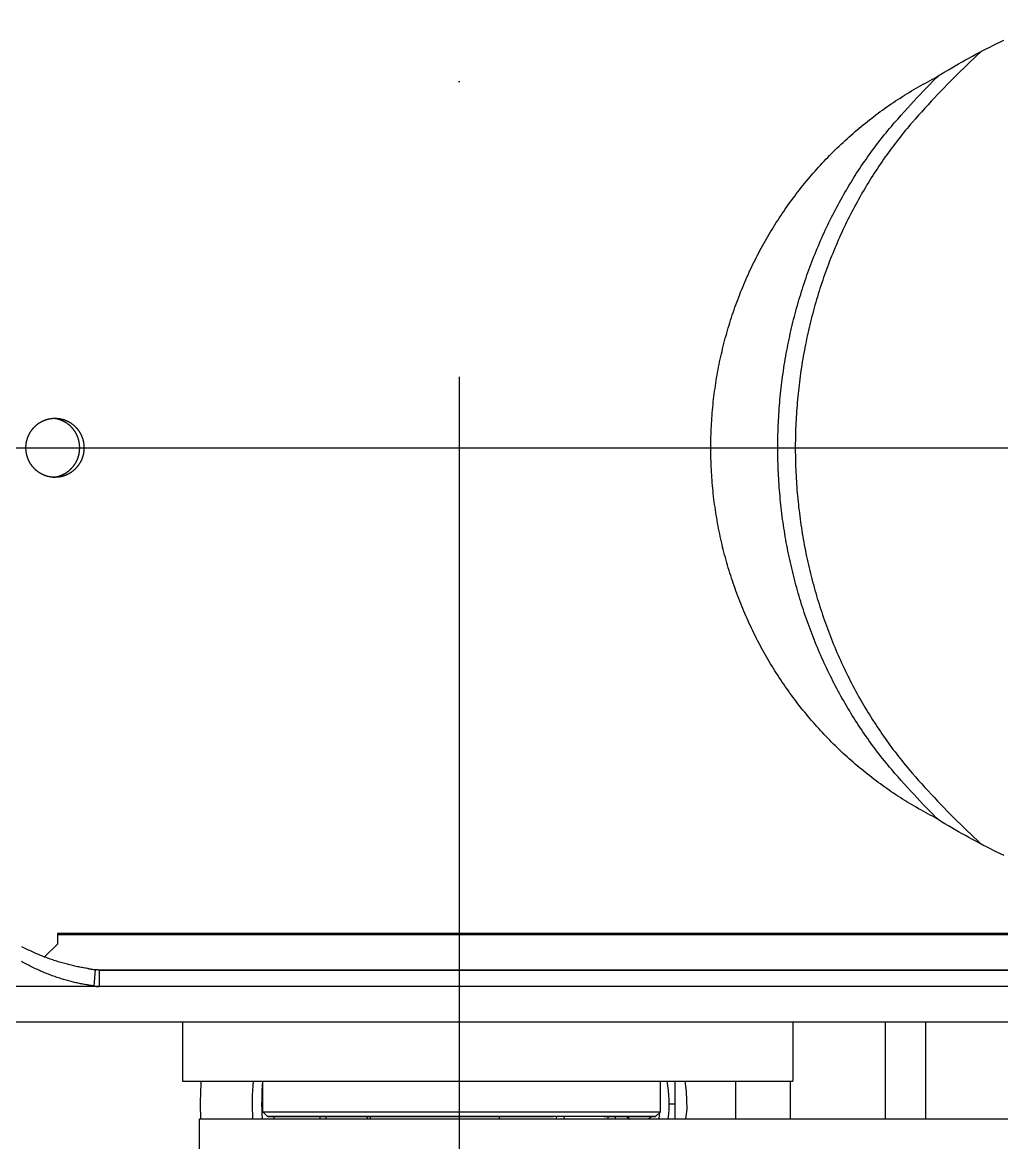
# Model space of a CAD drawing. Extents: x 1551 to 113148, y -1700 to 77018.
# Drawn here: x 13900.2 to 14314.7, y 22711.7 to 23185.8 of the extents above; entities that cross this region are included whole.
import ezdxf

# ---------------------------------------------------------------- set-up
doc = ezdxf.new("R2010")
doc.units = 0
doc.header["$LTSCALE"] = 500
doc.header["$MEASUREMENT"] = 0
doc.linetypes.add('CENTER', pattern=[3, 2.5, -0.25, 0, -0.25])
doc.layers.get('0').update_dxf_attribs({"linetype": 'CONTINUOUS'})

# ---------------------------------------------------------------- blocks, each defined once
blk = doc.blocks.new('platform_top')
at = {"linetype": 'Continuous'}
for p, q in [((-9882.17, 3190.68), (-9882.17, 3170.68)), ((-9882.18, 3170.68), (-10657.9, 3170.68)), ((-10189.66, 3170.68), (-10189.66, 3129.68)), ((-10172.58, 3170.68), (-10172.58, 3129.68)), ((-10132.32, 3170.68), (-10132.32, 3154.68)), ((-10109.14, 3170.68), (-10109.14, 3154.68)), ((-10088.42, 3166.53), (-10087.87, 3170.68)), ((-10083.46, 3170.68), (-10083.46, 3154.68)), ((-10075.22, 3169.68), (-10077.22, 3167.68)), ((-10077.22, 3167.68), (-10077.22, 3154.68)), ((-9908.92, 3167.68), (-10077.22, 3167.68)), ((-10056.57, 3169.68), (-10075.22, 3169.68)), ((-10075.22, 3169.68), (-10053.21, 3169.68)), ((-10053.38, 3169.68), (-10056.57, 3169.68)), ((-10053.38, 3169.68), (-9952.68, 3169.68)), ((-10033.07, 3170.18), (-10033.07, 3170.68)), ((-10009, 3169.68), (-10032.04, 3169.68)), ((-10009.25, 3170.68), (-10009, 3169.68)), ((-9977.14, 3169.68), (-10009, 3169.68)), ((-9929.57, 3169.68), (-9977.14, 3169.68)), ((-9954.35, 3170.18), (-9954.35, 3170.68)), ((-9953.07, 3170.18), (-9953.07, 3170.68)), ((-9952.58, 3169.68), (-9910.92, 3169.68)), ((-9910.92, 3169.68), (-9929.57, 3169.68)), ((-9910.92, 3169.68), (-9908.92, 3167.68)), ((-9908.92, 3167.68), (-9908.92, 3154.68)), ((-10088.22, 3158.88), (-10088.42, 3166.53)), ((-10080.96, 3164.28), (-10083.46, 3164.28)), ((-10087.65, 3154.68), (-10088.22, 3158.88)), ((-10133.24, 3129.68), (-10133.24, 3154.68)), ((-9875.01, 3154.68), (-10133.24, 3154.68)), ((-9875.01, 3129.68), (-9875.01, 3154.68)), ((-10502, 3129.68), (-9669.85, 3129.68)), ((-10512, 3114.68), (-8205.31, 3114.68)), ((-9839.74, 3107.68), (-9839.74, 3114.68)), ((-9837.92, 3107.5), (-9837.49, 3114.46)), ((-9836.79, 3114.35), (-9836.61, 3114.32)), ((-9836.61, 3114.32), (-9836.43, 3114.29)), ((-9836.43, 3114.29), (-9836.25, 3114.26)), ((-9836.25, 3114.26), (-9835.98, 3114.21)), ((-9835.44, 3114.12), (-9835.16, 3114.07)), ((-9835.16, 3114.07), (-9834.98, 3114.04)), ((-9834.98, 3114.04), (-9834.8, 3114.01)), ((-9834.8, 3114.01), (-9834.61, 3113.98)), ((-9839.74, 3107.68), (-10512, 3107.68)), ((-10502, 3107.68), (-9839.4, 3107.68)), ((-10189.66, 3107.68), (-10189.66, 3107.68)), ((-10172.58, 3107.68), (-10172.58, 3107.68)), ((-10132.32, 3107.68), (-10132.32, 3107.68)), ((-10109.14, 3107.68), (-10109.14, 3107.68)), ((-10077.22, 3107.68), (-10077.22, 3107.68)), ((-9908.92, 3107.68), (-9908.92, 3107.68)), ((-9837.78, 3107.48), (-9837.92, 3107.5)), ((-9837.65, 3107.46), (-9837.78, 3107.48)), ((-9837.51, 3107.44), (-9837.65, 3107.46)), ((-9837.37, 3107.42), (-9837.51, 3107.44)), ((-9837.15, 3107.39), (-9837.37, 3107.42)), ((-9836.33, 3107.26), (-9836.56, 3107.29)), ((-9836.17, 3107.23), (-9836.33, 3107.26)), ((-9836.01, 3107.21), (-9836.17, 3107.23)), ((-9835.85, 3107.18), (-9836.01, 3107.21)), ((-9835.69, 3107.16), (-9835.85, 3107.18)), ((-9835.53, 3107.14), (-9835.69, 3107.16)), ((-9835.37, 3107.11), (-9835.53, 3107.14)), ((-9816.59, 3102.16), (-9821.98, 3096.68)), ((-9821.98, 3092.18), (-9821.98, 3096.68)), ((-9821.98, 3092.68), (-10502, 3092.68)), ((-10310.25, 3092.18), (-9821.98, 3092.18)), ((-10189.66, 3092.68), (-10189.66, 3092.18)), ((-10172.58, 3092.68), (-10172.58, 3092.18)), ((-10132.32, 3092.68), (-10132.32, 3092.18)), ((-10111.53, 3092.18), (-10111.53, 3092.68)), ((-9996.91, 3092.68), (-9996.91, 3092.18)), ((-9856.91, 3092.68), (-9856.91, 3092.18))]:
    blk.add_line(p, q, dxfattribs=at)
at = {"linetype": 'CENTER'}
blk.add_line((-7861.58, 2886.68), (-11156.47, 2886.68), dxfattribs=at)
blk.add_lwpolyline([(-9992.12, 1356.61), (-9992.12, 4178.53)], dxfattribs=at)
at = {"linetype": 'Continuous'}
for points in [[(-9953.87, 3169.68), (-9953.97, 3169.69), (-9954.08, 3169.73), (-9954.17, 3169.79), (-9954.24, 3169.87), (-9954.3, 3169.96), (-9954.34, 3170.06), (-9954.35, 3170.18)], [(-9837.49, 3114.46), (-9837.68, 3114.49), (-9837.87, 3114.53), (-9838.05, 3114.56), (-9838.24, 3114.58), (-9838.43, 3114.61), (-9838.62, 3114.63), (-9838.8, 3114.64), (-9838.99, 3114.66), (-9839.18, 3114.67), (-9839.37, 3114.68), (-9839.56, 3114.68), (-9839.74, 3114.68)], [(-9837.49, 3114.46), (-9837.41, 3114.44), (-9837.32, 3114.43), (-9837.23, 3114.42), (-9837.14, 3114.4), (-9837.06, 3114.39), (-9836.97, 3114.38), (-9836.88, 3114.36), (-9836.79, 3114.35)], [(-9835.98, 3114.21), (-9835.8, 3114.18), (-9835.44, 3114.12)], [(-9834.61, 3113.98), (-9834.52, 3113.96), (-9834.43, 3113.95), (-9834.34, 3113.93), (-9834.25, 3113.92)], [(-9834.25, 3113.92), (-9833.77, 3113.84), (-9833.28, 3113.76), (-9832.79, 3113.67), (-9832.3, 3113.58), (-9831.81, 3113.48), (-9831.31, 3113.38), (-9830.81, 3113.28), (-9830.31, 3113.17), (-9829.81, 3113.06), (-9829.3, 3112.94), (-9828.79, 3112.82), (-9828.28, 3112.69), (-9827.77, 3112.56), (-9827.25, 3112.43), (-9826.73, 3112.29), (-9826.21, 3112.15), (-9825.68, 3112), (-9825.16, 3111.85), (-9824.63, 3111.69), (-9824.1, 3111.53), (-9823.57, 3111.37), (-9823.04, 3111.19), (-9822.51, 3111.02), (-9821.97, 3110.84), (-9821.43, 3110.66), (-9820.89, 3110.47), (-9820.36, 3110.28), (-9819.82, 3110.08), (-9819.28, 3109.88), (-9818.73, 3109.68), (-9818.19, 3109.47), (-9817.64, 3109.25), (-9817.1, 3109.03), (-9816.55, 3108.81), (-9816.01, 3108.58), (-9815.46, 3108.35), (-9814.91, 3108.11), (-9814.36, 3107.87), (-9813.82, 3107.63), (-9813.27, 3107.38), (-9812.72, 3107.13), (-9812.18, 3106.87), (-9811.63, 3106.61), (-9811.09, 3106.34), (-9810.54, 3106.07), (-9810, 3105.8), (-9809.45, 3105.52), (-9808.91, 3105.24), (-9808.37, 3104.96), (-9807.83, 3104.67), (-9807.3, 3104.37), (-9806.76, 3104.08)], [(-9839.74, 3107.68), (-9839.58, 3107.68), (-9839.41, 3107.68)], [(-9839.41, 3107.68), (-9839.24, 3107.67), (-9839.08, 3107.66), (-9838.91, 3107.65), (-9838.75, 3107.63), (-9838.58, 3107.61), (-9838.41, 3107.59), (-9838.25, 3107.56), (-9838.08, 3107.53), (-9837.92, 3107.5)], [(-9836.56, 3107.29), (-9836.71, 3107.32), (-9836.78, 3107.33), (-9837.15, 3107.39)], [(-9835.03, 3107.06), (-9835.12, 3107.08), (-9835.2, 3107.09), (-9835.28, 3107.1), (-9835.37, 3107.11)], [(-9835.03, 3107.06), (-9834.54, 3106.99), (-9834.05, 3106.92), (-9833.55, 3106.84), (-9833.05, 3106.76), (-9832.55, 3106.67), (-9832.04, 3106.58), (-9831.53, 3106.48), (-9831.01, 3106.38), (-9830.49, 3106.27), (-9829.97, 3106.17), (-9829.44, 3106.05), (-9828.91, 3105.93), (-9828.38, 3105.81), (-9827.84, 3105.68), (-9827.3, 3105.55), (-9826.76, 3105.41), (-9826.21, 3105.27), (-9825.66, 3105.13), (-9825.11, 3104.98), (-9824.55, 3104.82), (-9824, 3104.66), (-9823.44, 3104.5), (-9822.88, 3104.33), (-9822.32, 3104.15), (-9821.75, 3103.98), (-9821.19, 3103.79), (-9820.62, 3103.61), (-9820.05, 3103.41), (-9819.48, 3103.22), (-9818.91, 3103.02), (-9818.33, 3102.81), (-9817.76, 3102.6), (-9817.19, 3102.39), (-9816.61, 3102.17)], [(-9816.61, 3102.17), (-9816.04, 3101.94), (-9815.46, 3101.72), (-9814.89, 3101.49), (-9814.31, 3101.25), (-9813.74, 3101.01), (-9813.17, 3100.77), (-9812.59, 3100.52), (-9812.02, 3100.26), (-9811.45, 3100.01), (-9810.88, 3099.75), (-9810.31, 3099.48), (-9809.75, 3099.22), (-9809.18, 3098.95), (-9808.62, 3098.67), (-9808.06, 3098.4), (-9807.5, 3098.12), (-9806.95, 3097.83)], [(-10222.72, 3059.25), (-10221.21, 3058.52), (-10219.71, 3057.79), (-10218.21, 3057.05), (-10216.72, 3056.3), (-10215.23, 3055.54), (-10213.74, 3054.78), (-10212.26, 3054), (-10210.79, 3053.22), (-10209.31, 3052.42), (-10207.84, 3051.62), (-10206.38, 3050.81), (-10204.92, 3050), (-10203.47, 3049.17), (-10202.02, 3048.34), (-10200.57, 3047.49), (-10199.13, 3046.64), (-10197.7, 3045.78), (-10196.27, 3044.92), (-10194.84, 3044.04), (-10193.42, 3043.16)], [(-10183.93, 3024.45), (-10185.23, 3025.94), (-10186.55, 3027.43), (-10187.87, 3028.91), (-10189.19, 3030.38), (-10190.52, 3031.84), (-10191.86, 3033.29), (-10193.21, 3034.74), (-10194.56, 3036.18), (-10195.92, 3037.61), (-10197.29, 3039.03), (-10198.66, 3040.44), (-10200.04, 3041.84), (-10201.43, 3043.24), (-10202.82, 3044.63), (-10204.22, 3046.01), (-10205.62, 3047.38), (-10207.03, 3048.74), (-10208.45, 3050.09), (-10209.87, 3051.44), (-10211.3, 3052.77), (-10212.74, 3054.1), (-10213.12, 3054.45)], [(-10194.8, 3044.02), (-10194.02, 3043.25), (-10192.64, 3041.85), (-10191.26, 3040.44), (-10189.89, 3039.03), (-10188.52, 3037.61), (-10187.16, 3036.18), (-10185.81, 3034.74), (-10184.46, 3033.3), (-10183.12, 3031.84), (-10181.79, 3030.38), (-10180.46, 3028.91), (-10179.14, 3027.43), (-10177.83, 3025.94), (-10176.52, 3024.45)], [(-10193.42, 3043.16), (-10192.42, 3042.64), (-10191.42, 3042.12), (-10190.42, 3041.59), (-10189.43, 3041.05), (-10188.44, 3040.5), (-10187.45, 3039.95), (-10186.47, 3039.4), (-10185.49, 3038.83), (-10184.51, 3038.26), (-10183.54, 3037.69), (-10182.58, 3037.11), (-10181.61, 3036.52), (-10180.65, 3035.92), (-10179.7, 3035.32), (-10178.74, 3034.71), (-10177.79, 3034.1), (-10176.85, 3033.48), (-10175.91, 3032.85), (-10174.97, 3032.21), (-10174.04, 3031.57), (-10173.11, 3030.93), (-10172.19, 3030.28), (-10171.27, 3029.62), (-10170.35, 3028.95), (-10169.44, 3028.28), (-10168.53, 3027.61), (-10167.63, 3026.92), (-10166.73, 3026.24), (-10165.83, 3025.54), (-10164.94, 3024.84), (-10164.06, 3024.13), (-10163.18, 3023.42), (-10162.3, 3022.7), (-10161.43, 3021.98), (-10160.56, 3021.25), (-10159.7, 3020.51), (-10158.84, 3019.77), (-10157.99, 3019.03), (-10157.14, 3018.27), (-10156.3, 3017.51), (-10155.46, 3016.75), (-10154.63, 3015.98), (-10153.8, 3015.21), (-10152.97, 3014.42), (-10152.16, 3013.64), (-10151.34, 3012.85), (-10150.53, 3012.05), (-10149.73, 3011.25), (-10148.93, 3010.44), (-10148.14, 3009.63), (-10147.35, 3008.81), (-10146.57, 3007.99), (-10145.79, 3007.16), (-10145.02, 3006.32), (-10144.25, 3005.48), (-10143.49, 3004.64), (-10142.74, 3003.79), (-10141.99, 3002.94), (-10141.24, 3002.08), (-10140.5, 3001.21), (-10139.77, 3000.34), (-10139.04, 2999.47), (-10138.32, 2998.59), (-10137.6, 2997.71), (-10136.89, 2996.82), (-10136.18, 2995.92), (-10135.48, 2995.03), (-10134.79, 2994.12), (-10134.1, 2993.22), (-10133.42, 2992.3), (-10132.74, 2991.39), (-10132.07, 2990.47), (-10131.41, 2989.54), (-10130.75, 2988.61), (-10130.1, 2987.68), (-10129.45, 2986.74), (-10128.81, 2985.8), (-10128.17, 2984.85), (-10127.54, 2983.9), (-10126.92, 2982.94), (-10126.31, 2981.98), (-10125.7, 2981.02), (-10125.09, 2980.05), (-10124.5, 2979.08), (-10123.9, 2978.11), (-10123.32, 2977.13), (-10122.74, 2976.15), (-10122.17, 2975.16), (-10121.61, 2974.17), (-10121.05, 2973.18), (-10120.49, 2972.18), (-10119.95, 2971.18), (-10119.41, 2970.18), (-10118.88, 2969.17), (-10118.35, 2968.16), (-10117.83, 2967.14), (-10117.32, 2966.13), (-10116.81, 2965.11), (-10116.31, 2964.08), (-10115.82, 2963.05), (-10115.33, 2962.02), (-10114.85, 2960.99), (-10114.37, 2959.95), (-10113.91, 2958.91), (-10113.45, 2957.86), (-10112.99, 2956.82), (-10112.55, 2955.77), (-10112.1, 2954.71), (-10111.67, 2953.66), (-10111.24, 2952.6), (-10110.82, 2951.54), (-10110.41, 2950.47), (-10110, 2949.41), (-10109.6, 2948.34), (-10109.21, 2947.26), (-10108.83, 2946.19), (-10108.45, 2945.11), (-10108.08, 2944.03), (-10107.71, 2942.95), (-10107.35, 2941.86), (-10107, 2940.78), (-10106.66, 2939.69), (-10106.32, 2938.59), (-10105.99, 2937.5), (-10105.67, 2936.4), (-10105.35, 2935.3), (-10105.04, 2934.2), (-10104.74, 2933.1), (-10104.44, 2931.99), (-10104.16, 2930.89), (-10103.88, 2929.78), (-10103.6, 2928.67), (-10103.34, 2927.55), (-10103.08, 2926.44), (-10102.82, 2925.32), (-10102.58, 2924.2), (-10102.34, 2923.08), (-10102.11, 2921.96), (-10101.89, 2920.84), (-10101.67, 2919.72), (-10101.46, 2918.59), (-10101.26, 2917.46), (-10101.07, 2916.33), (-10100.88, 2915.2), (-10100.7, 2914.07), (-10100.53, 2912.94), (-10100.36, 2911.81), (-10100.2, 2910.67), (-10100.05, 2909.54), (-10099.91, 2908.4), (-10099.77, 2907.26), (-10099.65, 2906.12), (-10099.52, 2904.99), (-10099.41, 2903.84), (-10099.3, 2902.7), (-10099.2, 2901.56), (-10099.11, 2900.42), (-10099.03, 2899.28), (-10098.95, 2898.13), (-10098.88, 2896.99), (-10098.82, 2895.84), (-10098.76, 2894.7), (-10098.71, 2893.55), (-10098.67, 2892.41), (-10098.64, 2891.26), (-10098.61, 2890.11), (-10098.6, 2888.97), (-10098.58, 2887.82), (-10098.58, 2886.68)], [(-10153.45, 2976.59), (-10153.95, 2977.69), (-10154.46, 2978.78), (-10154.97, 2979.87), (-10155.49, 2980.96), (-10156.01, 2982.04), (-10156.54, 2983.12), (-10157.08, 2984.2), (-10157.62, 2985.27), (-10158.17, 2986.34), (-10158.72, 2987.4), (-10159.28, 2988.46), (-10159.85, 2989.52), (-10160.42, 2990.57), (-10161, 2991.62), (-10161.58, 2992.66), (-10162.17, 2993.7), (-10162.77, 2994.73), (-10163.37, 2995.76), (-10163.97, 2996.79), (-10164.59, 2997.81), (-10165.2, 2998.83), (-10165.83, 2999.84), (-10166.46, 3000.85), (-10167.09, 3001.85), (-10167.73, 3002.85), (-10168.38, 3003.84), (-10169.03, 3004.83), (-10169.69, 3005.82), (-10170.35, 3006.8), (-10171.02, 3007.77), (-10171.69, 3008.74), (-10172.37, 3009.71), (-10173.05, 3010.67), (-10173.74, 3011.62), (-10174.43, 3012.57), (-10175.13, 3013.52), (-10175.84, 3014.46), (-10176.55, 3015.39), (-10177.26, 3016.32), (-10177.98, 3017.25), (-10178.71, 3018.16), (-10179.44, 3019.08), (-10180.18, 3019.99), (-10180.92, 3020.89), (-10181.66, 3021.79), (-10182.41, 3022.68), (-10183.17, 3023.57), (-10183.93, 3024.45)], [(-10176.52, 3024.45), (-10175.76, 3023.57), (-10175.01, 3022.68), (-10174.26, 3021.79), (-10173.52, 3020.9), (-10172.78, 3020), (-10172.05, 3019.1), (-10171.32, 3018.19), (-10170.6, 3017.27), (-10169.88, 3016.35), (-10169.17, 3015.42), (-10168.46, 3014.49), (-10167.76, 3013.56), (-10167.06, 3012.62), (-10166.37, 3011.67), (-10165.68, 3010.72), (-10165, 3009.76), (-10164.32, 3008.8), (-10163.65, 3007.83), (-10162.98, 3006.86), (-10162.32, 3005.89), (-10161.67, 3004.91), (-10161.02, 3003.92), (-10160.38, 3002.93), (-10159.74, 3001.93), (-10159.1, 3000.93), (-10158.48, 2999.93), (-10157.85, 2998.92), (-10157.24, 2997.91), (-10156.63, 2996.89), (-10156.02, 2995.87), (-10155.42, 2994.84), (-10154.83, 2993.81), (-10154.24, 2992.77), (-10153.66, 2991.73), (-10153.08, 2990.69), (-10152.51, 2989.64), (-10151.94, 2988.58), (-10151.38, 2987.53), (-10150.83, 2986.47), (-10150.28, 2985.4), (-10149.74, 2984.33), (-10149.2, 2983.26), (-10148.67, 2982.18), (-10148.15, 2981.1), (-10147.63, 2980.01), (-10147.12, 2978.93), (-10146.61, 2977.83), (-10146.11, 2976.74), (-10145.62, 2975.64), (-10145.13, 2974.53), (-10144.65, 2973.43), (-10144.17, 2972.32), (-10143.7, 2971.2), (-10143.24, 2970.08), (-10142.78, 2968.96), (-10142.33, 2967.84), (-10141.88, 2966.71), (-10141.44, 2965.58), (-10141.01, 2964.45), (-10140.58, 2963.31), (-10140.16, 2962.17), (-10139.75, 2961.02), (-10139.34, 2959.88), (-10138.94, 2958.73), (-10138.54, 2957.58), (-10138.16, 2956.42), (-10137.77, 2955.26), (-10137.4, 2954.1), (-10137.03, 2952.94), (-10136.66, 2951.77), (-10136.31, 2950.6), (-10135.96, 2949.43), (-10135.61, 2948.25), (-10135.28, 2947.08), (-10134.95, 2945.9), (-10134.62, 2944.71), (-10134.3, 2943.53), (-10133.99, 2942.34), (-10133.69, 2941.15), (-10133.39, 2939.96), (-10133.1, 2938.77), (-10132.82, 2937.57), (-10132.54, 2936.38), (-10132.27, 2935.18), (-10132, 2933.97), (-10131.74, 2932.77), (-10131.49, 2931.56), (-10131.25, 2930.36), (-10131.01, 2929.15), (-10130.78, 2927.94), (-10130.55, 2926.72), (-10130.33, 2925.51), (-10130.12, 2924.29), (-10129.92, 2923.07), (-10129.72, 2921.85), (-10129.53, 2920.63), (-10129.34, 2919.41), (-10129.16, 2918.19), (-10128.99, 2916.96), (-10128.83, 2915.74), (-10128.67, 2914.51), (-10128.52, 2913.28), (-10128.38, 2912.05), (-10128.24, 2910.82), (-10128.11, 2909.59), (-10127.99, 2908.36), (-10127.87, 2907.12), (-10127.76, 2905.89), (-10127.66, 2904.65), (-10127.56, 2903.42), (-10127.47, 2902.18), (-10127.39, 2900.94), (-10127.31, 2899.7), (-10127.25, 2898.47), (-10127.18, 2897.23), (-10127.13, 2895.99), (-10127.08, 2894.75), (-10127.04, 2893.51), (-10127.01, 2892.27), (-10126.98, 2891.03), (-10126.96, 2889.79), (-10126.94, 2888.55), (-10126.94, 2887.31), (-10126.94, 2886.07), (-10126.94, 2884.83), (-10126.96, 2883.59), (-10126.98, 2882.36), (-10127, 2881.12), (-10127.04, 2879.88), (-10127.08, 2878.64), (-10127.13, 2877.41), (-10127.18, 2876.17), (-10127.24, 2874.94), (-10127.31, 2873.7), (-10127.39, 2872.47), (-10127.47, 2871.24), (-10127.56, 2870), (-10127.65, 2868.77), (-10127.75, 2867.54), (-10127.86, 2866.31), (-10127.98, 2865.08), (-10128.1, 2863.85), (-10128.23, 2862.62), (-10128.37, 2861.4), (-10128.51, 2860.17), (-10128.66, 2858.95), (-10128.82, 2857.72), (-10128.98, 2856.5), (-10129.15, 2855.28), (-10129.33, 2854.05), (-10129.51, 2852.84), (-10129.7, 2851.62), (-10129.9, 2850.4), (-10130.1, 2849.18), (-10130.31, 2847.97), (-10130.53, 2846.76), (-10130.75, 2845.55), (-10130.98, 2844.34), (-10131.22, 2843.13), (-10131.46, 2841.93), (-10131.71, 2840.73), (-10131.97, 2839.52), (-10132.23, 2838.32), (-10132.5, 2837.13), (-10132.78, 2835.93), (-10133.06, 2834.73), (-10133.35, 2833.54), (-10133.65, 2832.35), (-10133.95, 2831.16), (-10134.26, 2829.98), (-10134.58, 2828.8), (-10134.9, 2827.62), (-10135.23, 2826.44), (-10135.57, 2825.26), (-10135.91, 2824.09), (-10136.26, 2822.91), (-10136.62, 2821.75), (-10136.98, 2820.58), (-10137.35, 2819.42), (-10137.72, 2818.25), (-10138.1, 2817.1), (-10138.49, 2815.94), (-10138.88, 2814.79), (-10139.28, 2813.64), (-10139.69, 2812.49), (-10140.1, 2811.35), (-10140.52, 2810.21), (-10140.95, 2809.07), (-10141.38, 2807.93), (-10141.82, 2806.8), (-10142.26, 2805.67), (-10142.71, 2804.55), (-10143.17, 2803.42), (-10143.64, 2802.31), (-10144.1, 2801.19), (-10144.58, 2800.08), (-10145.06, 2798.97), (-10145.55, 2797.86), (-10146.04, 2796.76)], [(-10183.93, 2748.91), (-10183.17, 2749.79), (-10182.42, 2750.67), (-10181.67, 2751.56), (-10180.92, 2752.46), (-10180.19, 2753.35), (-10179.45, 2754.26), (-10178.73, 2755.17), (-10178, 2756.08), (-10177.29, 2757), (-10176.57, 2757.93), (-10175.87, 2758.86), (-10175.16, 2759.8), (-10174.47, 2760.74), (-10173.77, 2761.68), (-10173.09, 2762.64), (-10172.41, 2763.59), (-10171.73, 2764.55), (-10171.06, 2765.52), (-10170.39, 2766.49), (-10169.73, 2767.47), (-10169.08, 2768.45), (-10168.43, 2769.43), (-10167.78, 2770.43), (-10167.14, 2771.42), (-10166.51, 2772.42), (-10165.88, 2773.43), (-10165.26, 2774.44), (-10164.65, 2775.45), (-10164.03, 2776.47), (-10163.43, 2777.49), (-10162.83, 2778.52), (-10162.23, 2779.55), (-10161.65, 2780.58), (-10161.06, 2781.62), (-10160.49, 2782.67), (-10159.92, 2783.72), (-10159.35, 2784.77), (-10158.79, 2785.83), (-10158.24, 2786.89), (-10157.69, 2787.95), (-10157.15, 2789.02), (-10156.61, 2790.1), (-10156.08, 2791.17), (-10155.56, 2792.25), (-10155.04, 2793.34), (-10154.52, 2794.43), (-10154.02, 2795.52), (-10153.52, 2796.62), (-10153.02, 2797.72), (-10152.53, 2798.82), (-10152.05, 2799.93), (-10151.58, 2801.04), (-10151.11, 2802.15), (-10150.64, 2803.27), (-10150.18, 2804.39), (-10149.73, 2805.52), (-10149.29, 2806.64), (-10148.85, 2807.77), (-10148.42, 2808.91), (-10147.99, 2810.05), (-10147.57, 2811.19), (-10147.16, 2812.33), (-10146.75, 2813.48), (-10146.35, 2814.63), (-10145.95, 2815.78), (-10145.56, 2816.93), (-10145.18, 2818.09), (-10144.8, 2819.25), (-10144.44, 2820.42), (-10144.07, 2821.59), (-10143.72, 2822.75), (-10143.37, 2823.93), (-10143.02, 2825.1), (-10142.68, 2826.28), (-10142.35, 2827.46), (-10142.03, 2828.64), (-10141.71, 2829.82), (-10141.4, 2831.01), (-10141.1, 2832.2), (-10140.8, 2833.39), (-10140.51, 2834.59), (-10140.22, 2835.78), (-10139.94, 2836.98), (-10139.67, 2838.18), (-10139.41, 2839.38), (-10139.15, 2840.58), (-10138.9, 2841.79), (-10138.65, 2843), (-10138.41, 2844.21), (-10138.18, 2845.42), (-10137.96, 2846.63), (-10137.74, 2847.85), (-10137.53, 2849.06), (-10137.32, 2850.28), (-10137.13, 2851.5), (-10136.93, 2852.72), (-10136.75, 2853.94), (-10136.57, 2855.17), (-10136.4, 2856.39), (-10136.24, 2857.62), (-10136.08, 2858.84), (-10135.93, 2860.07), (-10135.79, 2861.3), (-10135.65, 2862.53), (-10135.52, 2863.76), (-10135.39, 2865), (-10135.28, 2866.23), (-10135.17, 2867.47), (-10135.07, 2868.7), (-10134.97, 2869.94), (-10134.88, 2871.17), (-10134.8, 2872.41), (-10134.72, 2873.65), (-10134.65, 2874.89), (-10134.59, 2876.13), (-10134.54, 2877.37), (-10134.49, 2878.61), (-10134.45, 2879.85), (-10134.41, 2881.09), (-10134.39, 2882.33), (-10134.36, 2883.57), (-10134.35, 2884.81), (-10134.34, 2886.05), (-10134.34, 2887.29), (-10134.35, 2888.52), (-10134.36, 2889.76), (-10134.38, 2891), (-10134.41, 2892.24), (-10134.45, 2893.47), (-10134.49, 2894.71), (-10134.53, 2895.95), (-10134.59, 2897.18), (-10134.65, 2898.42), (-10134.72, 2899.65), (-10134.79, 2900.88), (-10134.88, 2902.12), (-10134.96, 2903.35), (-10135.06, 2904.58), (-10135.16, 2905.81), (-10135.27, 2907.04), (-10135.39, 2908.27), (-10135.51, 2909.5), (-10135.64, 2910.73), (-10135.77, 2911.96), (-10135.92, 2913.18), (-10136.07, 2914.41), (-10136.22, 2915.63), (-10136.39, 2916.86), (-10136.56, 2918.08), (-10136.73, 2919.3), (-10136.92, 2920.52), (-10137.11, 2921.74), (-10137.3, 2922.95), (-10137.51, 2924.17), (-10137.72, 2925.38), (-10137.93, 2926.59), (-10138.16, 2927.8), (-10138.39, 2929.01), (-10138.63, 2930.22), (-10138.87, 2931.43), (-10139.12, 2932.63), (-10139.38, 2933.83), (-10139.64, 2935.03), (-10139.91, 2936.23), (-10140.19, 2937.43), (-10140.47, 2938.62), (-10140.76, 2939.81), (-10141.06, 2941), (-10141.36, 2942.19), (-10141.67, 2943.38), (-10141.99, 2944.56), (-10142.31, 2945.74), (-10142.64, 2946.92), (-10142.98, 2948.1), (-10143.32, 2949.27), (-10143.67, 2950.44), (-10144.02, 2951.61), (-10144.38, 2952.78), (-10144.75, 2953.94), (-10145.13, 2955.1), (-10145.51, 2956.26), (-10145.9, 2957.41), (-10146.29, 2958.57), (-10146.69, 2959.72), (-10147.1, 2960.86), (-10147.51, 2962.01), (-10147.93, 2963.15), (-10148.36, 2964.29), (-10148.79, 2965.42), (-10149.23, 2966.55), (-10149.67, 2967.68), (-10150.12, 2968.81), (-10150.58, 2969.93), (-10151.04, 2971.05), (-10151.51, 2972.16), (-10151.99, 2973.28), (-10152.47, 2974.39), (-10152.96, 2975.49), (-10153.45, 2976.59)], [(-9833.26, 2886.68), (-9833.26, 2886.83), (-9833.26, 2886.99), (-9833.25, 2887.15), (-9833.25, 2887.31), (-9833.24, 2887.46), (-9833.23, 2887.62), (-9833.22, 2887.78), (-9833.2, 2887.93), (-9833.18, 2888.09), (-9833.17, 2888.24), (-9833.15, 2888.4), (-9833.12, 2888.56), (-9833.1, 2888.71), (-9833.07, 2888.87), (-9833.04, 2889.02), (-9833.01, 2889.18), (-9832.98, 2889.33), (-9832.95, 2889.48), (-9832.91, 2889.64), (-9832.88, 2889.79), (-9832.84, 2889.94), (-9832.8, 2890.09), (-9832.75, 2890.24), (-9832.71, 2890.39), (-9832.66, 2890.54), (-9832.61, 2890.69), (-9832.56, 2890.84), (-9832.51, 2890.99), (-9832.45, 2891.14), (-9832.4, 2891.28), (-9832.34, 2891.43), (-9832.28, 2891.57), (-9832.22, 2891.72), (-9832.16, 2891.86), (-9832.09, 2892.01), (-9832.02, 2892.15), (-9831.95, 2892.29), (-9831.88, 2892.43), (-9831.81, 2892.57), (-9831.74, 2892.71), (-9831.66, 2892.85), (-9831.58, 2892.98), (-9831.51, 2893.12), (-9831.42, 2893.25), (-9831.34, 2893.39), (-9831.26, 2893.52), (-9831.17, 2893.65), (-9831.09, 2893.78), (-9831, 2893.91), (-9830.91, 2894.04), (-9830.81, 2894.17), (-9830.72, 2894.29), (-9830.62, 2894.42), (-9830.53, 2894.54), (-9830.43, 2894.66), (-9830.33, 2894.78), (-9830.23, 2894.9), (-9830.13, 2895.02), (-9830.02, 2895.14), (-9829.91, 2895.25), (-9829.81, 2895.37), (-9829.7, 2895.48), (-9829.59, 2895.59), (-9829.48, 2895.7), (-9829.36, 2895.81), (-9829.25, 2895.92), (-9829.13, 2896.02), (-9829.02, 2896.13), (-9828.9, 2896.23), (-9828.78, 2896.33), (-9828.66, 2896.43), (-9828.54, 2896.53), (-9828.41, 2896.63), (-9828.29, 2896.72), (-9828.16, 2896.81), (-9828.04, 2896.91), (-9827.91, 2897), (-9827.78, 2897.08), (-9827.65, 2897.17), (-9827.52, 2897.26), (-9827.39, 2897.34), (-9827.25, 2897.42), (-9827.12, 2897.5), (-9826.98, 2897.58), (-9826.85, 2897.66), (-9826.71, 2897.73), (-9826.58, 2897.8), (-9826.44, 2897.87), (-9826.3, 2897.94), (-9826.16, 2898.01), (-9826.02, 2898.08), (-9825.88, 2898.14), (-9825.74, 2898.2), (-9825.59, 2898.26), (-9825.45, 2898.32), (-9825.3, 2898.37), (-9825.16, 2898.43), (-9825.01, 2898.48), (-9824.87, 2898.53), (-9824.72, 2898.58), (-9824.57, 2898.63), (-9824.43, 2898.67), (-9824.28, 2898.72), (-9824.13, 2898.76), (-9823.98, 2898.8), (-9823.83, 2898.84), (-9823.68, 2898.87), (-9823.53, 2898.9), (-9823.37, 2898.94), (-9823.22, 2898.97), (-9823.07, 2898.99), (-9822.92, 2899.02), (-9822.76, 2899.04), (-9822.61, 2899.07), (-9822.46, 2899.09), (-9822.3, 2899.1), (-9822.15, 2899.12), (-9821.99, 2899.13), (-9821.84, 2899.15), (-9821.69, 2899.16), (-9821.53, 2899.16), (-9821.38, 2899.17), (-9821.22, 2899.17), (-9821.07, 2899.18), (-9820.97, 2899.18)], [(-9820.06, 2899.14), (-9820.14, 2899.14), (-9820.29, 2899.12), (-9820.45, 2899.11), (-9820.6, 2899.09), (-9820.76, 2899.07), (-9820.91, 2899.05), (-9821.06, 2899.02), (-9821.22, 2899), (-9821.37, 2898.97), (-9821.52, 2898.94), (-9821.68, 2898.91), (-9821.83, 2898.88), (-9821.98, 2898.84), (-9822.13, 2898.8), (-9822.28, 2898.77), (-9822.43, 2898.72), (-9822.58, 2898.68), (-9822.73, 2898.64), (-9822.88, 2898.59), (-9823.02, 2898.54), (-9823.17, 2898.49), (-9823.32, 2898.44), (-9823.46, 2898.38), (-9823.61, 2898.33), (-9823.75, 2898.27), (-9823.9, 2898.21), (-9824.04, 2898.14), (-9824.18, 2898.08), (-9824.33, 2898.01), (-9824.47, 2897.95), (-9824.61, 2897.88), (-9824.75, 2897.81), (-9824.88, 2897.73), (-9825.02, 2897.66), (-9825.16, 2897.58), (-9825.29, 2897.5), (-9825.43, 2897.43), (-9825.56, 2897.34), (-9825.69, 2897.26), (-9825.82, 2897.18), (-9825.95, 2897.09), (-9826.08, 2897), (-9826.2, 2896.91), (-9826.33, 2896.82), (-9826.46, 2896.73), (-9826.58, 2896.64), (-9826.7, 2896.54), (-9826.82, 2896.44), (-9826.94, 2896.34), (-9827.06, 2896.24), (-9827.18, 2896.14), (-9827.3, 2896.04), (-9827.41, 2895.93), (-9827.52, 2895.83), (-9827.64, 2895.72), (-9827.75, 2895.61), (-9827.86, 2895.5), (-9827.97, 2895.39), (-9828.07, 2895.27), (-9828.18, 2895.16), (-9828.28, 2895.04), (-9828.39, 2894.92), (-9828.49, 2894.8), (-9828.59, 2894.68), (-9828.69, 2894.56), (-9828.78, 2894.44), (-9828.88, 2894.32), (-9828.97, 2894.19), (-9829.06, 2894.06), (-9829.16, 2893.94), (-9829.24, 2893.81), (-9829.33, 2893.68), (-9829.42, 2893.55), (-9829.5, 2893.41), (-9829.59, 2893.28), (-9829.67, 2893.15), (-9829.75, 2893.01), (-9829.82, 2892.88), (-9829.9, 2892.74), (-9829.97, 2892.6), (-9830.05, 2892.46), (-9830.12, 2892.32), (-9830.19, 2892.18), (-9830.25, 2892.04), (-9830.32, 2891.89), (-9830.38, 2891.75), (-9830.45, 2891.6), (-9830.51, 2891.46), (-9830.56, 2891.31), (-9830.62, 2891.16), (-9830.68, 2891.02), (-9830.73, 2890.87), (-9830.78, 2890.72), (-9830.83, 2890.57), (-9830.88, 2890.42), (-9830.92, 2890.27), (-9830.97, 2890.12), (-9831.01, 2889.96), (-9831.05, 2889.81), (-9831.09, 2889.66), (-9831.12, 2889.5), (-9831.16, 2889.35), (-9831.19, 2889.19), (-9831.22, 2889.04), (-9831.25, 2888.88), (-9831.27, 2888.73), (-9831.3, 2888.57), (-9831.32, 2888.41), (-9831.34, 2888.26), (-9831.36, 2888.1), (-9831.38, 2887.94), (-9831.39, 2887.78), (-9831.4, 2887.63), (-9831.42, 2887.47), (-9831.42, 2887.31), (-9831.43, 2887.15), (-9831.44, 2886.99), (-9831.44, 2886.84), (-9831.44, 2886.68)], [(-9820.97, 2899.18), (-9820.91, 2899.18), (-9820.76, 2899.18), (-9820.6, 2899.17), (-9820.45, 2899.17), (-9820.29, 2899.16), (-9820.14, 2899.15), (-9819.98, 2899.14), (-9819.83, 2899.12), (-9819.67, 2899.11), (-9819.52, 2899.09), (-9819.36, 2899.07), (-9819.21, 2899.05), (-9819.06, 2899.02), (-9818.9, 2899), (-9818.75, 2898.97), (-9818.6, 2898.94), (-9818.45, 2898.91), (-9818.29, 2898.88), (-9818.14, 2898.84), (-9817.99, 2898.8), (-9817.84, 2898.77), (-9817.69, 2898.72), (-9817.54, 2898.68), (-9817.39, 2898.64), (-9817.24, 2898.59), (-9817.1, 2898.54), (-9816.95, 2898.49), (-9816.8, 2898.44), (-9816.66, 2898.38), (-9816.51, 2898.33), (-9816.37, 2898.27), (-9816.22, 2898.21), (-9816.08, 2898.14), (-9815.94, 2898.08), (-9815.8, 2898.01), (-9815.66, 2897.95), (-9815.52, 2897.88), (-9815.38, 2897.81), (-9815.24, 2897.73), (-9815.1, 2897.66), (-9814.96, 2897.58), (-9814.83, 2897.5), (-9814.7, 2897.43), (-9814.56, 2897.34), (-9814.43, 2897.26), (-9814.3, 2897.18), (-9814.17, 2897.09), (-9814.04, 2897), (-9813.92, 2896.91), (-9813.79, 2896.82), (-9813.67, 2896.73), (-9813.54, 2896.64), (-9813.42, 2896.54), (-9813.3, 2896.44), (-9813.18, 2896.34), (-9813.06, 2896.24), (-9812.94, 2896.14), (-9812.83, 2896.04), (-9812.71, 2895.93), (-9812.6, 2895.83), (-9812.48, 2895.72), (-9812.37, 2895.61), (-9812.26, 2895.5), (-9812.16, 2895.39), (-9812.05, 2895.27), (-9811.94, 2895.16), (-9811.84, 2895.04), (-9811.74, 2894.92), (-9811.63, 2894.8), (-9811.53, 2894.68), (-9811.44, 2894.56), (-9811.34, 2894.44), (-9811.24, 2894.32), (-9811.15, 2894.19), (-9811.06, 2894.06), (-9810.97, 2893.94), (-9810.88, 2893.81), (-9810.79, 2893.68), (-9810.7, 2893.55), (-9810.62, 2893.41), (-9810.54, 2893.28), (-9810.46, 2893.15), (-9810.38, 2893.01), (-9810.3, 2892.88), (-9810.22, 2892.74), (-9810.15, 2892.6), (-9810.08, 2892.46), (-9810, 2892.32), (-9809.94, 2892.18), (-9809.87, 2892.04), (-9809.8, 2891.89), (-9809.74, 2891.75), (-9809.68, 2891.6), (-9809.62, 2891.46), (-9809.56, 2891.31), (-9809.5, 2891.16), (-9809.45, 2891.02), (-9809.39, 2890.87), (-9809.34, 2890.72), (-9809.29, 2890.57), (-9809.24, 2890.42), (-9809.2, 2890.27), (-9809.16, 2890.12), (-9809.11, 2889.96), (-9809.07, 2889.81), (-9809.04, 2889.66), (-9809, 2889.5), (-9808.97, 2889.35), (-9808.93, 2889.19), (-9808.9, 2889.04), (-9808.87, 2888.88), (-9808.85, 2888.73), (-9808.82, 2888.57), (-9808.8, 2888.41), (-9808.78, 2888.26), (-9808.76, 2888.1), (-9808.74, 2887.94), (-9808.73, 2887.78), (-9808.72, 2887.63), (-9808.71, 2887.47), (-9808.7, 2887.31), (-9808.69, 2887.15), (-9808.69, 2886.99), (-9808.68, 2886.84), (-9808.68, 2886.68)], [(-10098.58, 2886.68), (-10098.58, 2885.53), (-10098.6, 2884.39), (-10098.61, 2883.24), (-10098.64, 2882.1), (-10098.67, 2880.96), (-10098.71, 2879.81), (-10098.76, 2878.67), (-10098.82, 2877.53), (-10098.88, 2876.39), (-10098.95, 2875.25), (-10099.03, 2874.11), (-10099.11, 2872.96), (-10099.2, 2871.83), (-10099.3, 2870.69), (-10099.41, 2869.55), (-10099.52, 2868.41), (-10099.64, 2867.27), (-10099.77, 2866.13), (-10099.91, 2865), (-10100.05, 2863.86), (-10100.2, 2862.73), (-10100.36, 2861.6), (-10100.52, 2860.47), (-10100.69, 2859.34), (-10100.87, 2858.21), (-10101.06, 2857.08), (-10101.25, 2855.95), (-10101.45, 2854.82), (-10101.66, 2853.7), (-10101.88, 2852.57), (-10102.1, 2851.45), (-10102.33, 2850.33), (-10102.57, 2849.21), (-10102.81, 2848.1), (-10103.06, 2846.98), (-10103.32, 2845.87), (-10103.59, 2844.75), (-10103.86, 2843.64), (-10104.14, 2842.53), (-10104.43, 2841.43), (-10104.72, 2840.32), (-10105.02, 2839.22), (-10105.33, 2838.12), (-10105.65, 2837.02), (-10105.97, 2835.92), (-10106.3, 2834.83), (-10106.64, 2833.73), (-10106.98, 2832.64), (-10107.33, 2831.56), (-10107.69, 2830.47), (-10108.05, 2829.39), (-10108.43, 2828.31), (-10108.8, 2827.23), (-10109.19, 2826.15), (-10109.58, 2825.08), (-10109.98, 2824.01), (-10110.39, 2822.94), (-10110.8, 2821.87), (-10111.22, 2820.81), (-10111.65, 2819.75), (-10112.08, 2818.69), (-10112.52, 2817.64), (-10112.97, 2816.59), (-10113.42, 2815.54), (-10113.89, 2814.49), (-10114.35, 2813.45), (-10114.83, 2812.41), (-10115.31, 2811.37), (-10115.8, 2810.34), (-10116.29, 2809.31), (-10116.79, 2808.29), (-10117.3, 2807.26), (-10117.81, 2806.24), (-10118.33, 2805.23), (-10118.86, 2804.21), (-10119.4, 2803.2), (-10119.94, 2802.2), (-10120.48, 2801.2), (-10121.04, 2800.2), (-10121.6, 2799.2), (-10122.16, 2798.21), (-10122.73, 2797.22), (-10123.31, 2796.24), (-10123.9, 2795.26), (-10124.49, 2794.29), (-10125.08, 2793.32), (-10125.69, 2792.35), (-10126.3, 2791.39), (-10126.91, 2790.43), (-10127.53, 2789.48), (-10128.16, 2788.53), (-10128.79, 2787.58), (-10129.43, 2786.64), (-10130.08, 2785.7), (-10130.73, 2784.77), (-10131.39, 2783.84), (-10132.05, 2782.92), (-10132.72, 2782), (-10133.39, 2781.08), (-10134.08, 2780.17), (-10134.76, 2779.27), (-10135.45, 2778.37), (-10136.15, 2777.47), (-10136.86, 2776.58), (-10137.57, 2775.69), (-10138.28, 2774.81), (-10139, 2773.93), (-10139.73, 2773.06), (-10140.46, 2772.19), (-10141.2, 2771.32), (-10141.95, 2770.46), (-10142.7, 2769.61), (-10143.45, 2768.76), (-10144.21, 2767.92), (-10144.98, 2767.08), (-10145.75, 2766.25), (-10146.52, 2765.42), (-10147.31, 2764.59), (-10148.09, 2763.78), (-10148.89, 2762.96), (-10149.68, 2762.15), (-10150.49, 2761.35), (-10151.29, 2760.56), (-10152.11, 2759.76), (-10152.92, 2758.98), (-10153.75, 2758.2), (-10154.58, 2757.42), (-10155.41, 2756.65), (-10156.25, 2755.89), (-10157.09, 2755.13), (-10157.94, 2754.37), (-10158.79, 2753.63), (-10159.65, 2752.88), (-10160.51, 2752.15), (-10161.38, 2751.42), (-10162.25, 2750.69), (-10163.13, 2749.97), (-10164.01, 2749.26), (-10164.9, 2748.55), (-10165.79, 2747.85), (-10166.68, 2747.16), (-10167.58, 2746.47), (-10168.49, 2745.78), (-10169.39, 2745.1), (-10170.31, 2744.43), (-10171.22, 2743.77), (-10172.15, 2743.11), (-10173.07, 2742.45), (-10174, 2741.81), (-10174.93, 2741.17), (-10175.87, 2740.53), (-10176.82, 2739.9), (-10177.76, 2739.28), (-10178.71, 2738.66), (-10179.67, 2738.05), (-10180.62, 2737.45), (-10181.59, 2736.85), (-10182.55, 2736.26), (-10183.52, 2735.68), (-10184.5, 2735.1), (-10185.47, 2734.53), (-10186.45, 2733.96), (-10187.44, 2733.41), (-10188.43, 2732.85), (-10189.42, 2732.31), (-10190.41, 2731.77), (-10191.41, 2731.24), (-10192.42, 2730.71), (-10193.42, 2730.2)], [(-9820.97, 2874.18), (-9821.03, 2874.18), (-9821.19, 2874.18), (-9821.34, 2874.18), (-9821.5, 2874.19), (-9821.65, 2874.2), (-9821.81, 2874.21), (-9821.96, 2874.22), (-9822.12, 2874.23), (-9822.27, 2874.25), (-9822.43, 2874.27), (-9822.58, 2874.28), (-9822.73, 2874.31), (-9822.89, 2874.33), (-9823.04, 2874.36), (-9823.19, 2874.38), (-9823.35, 2874.41), (-9823.5, 2874.44), (-9823.65, 2874.48), (-9823.8, 2874.51), (-9823.95, 2874.55), (-9824.1, 2874.59), (-9824.25, 2874.63), (-9824.4, 2874.67), (-9824.55, 2874.72), (-9824.7, 2874.77), (-9824.85, 2874.82), (-9824.99, 2874.87), (-9825.14, 2874.92), (-9825.29, 2874.97), (-9825.43, 2875.03), (-9825.58, 2875.09), (-9825.72, 2875.15), (-9825.86, 2875.21), (-9826.01, 2875.27), (-9826.15, 2875.34), (-9826.29, 2875.41), (-9826.43, 2875.48), (-9826.57, 2875.55), (-9826.71, 2875.62), (-9826.84, 2875.7), (-9826.98, 2875.77), (-9827.11, 2875.85), (-9827.25, 2875.93), (-9827.38, 2876.01), (-9827.51, 2876.09), (-9827.64, 2876.18), (-9827.77, 2876.26), (-9827.9, 2876.35), (-9828.03, 2876.44), (-9828.15, 2876.53), (-9828.28, 2876.63), (-9828.4, 2876.72), (-9828.52, 2876.82), (-9828.64, 2876.91), (-9828.77, 2877.01), (-9828.88, 2877.11), (-9829, 2877.21), (-9829.12, 2877.32), (-9829.23, 2877.42), (-9829.35, 2877.53), (-9829.46, 2877.64), (-9829.57, 2877.75), (-9829.68, 2877.86), (-9829.79, 2877.97), (-9829.9, 2878.08), (-9830, 2878.2), (-9830.11, 2878.31), (-9830.21, 2878.43), (-9830.31, 2878.55), (-9830.41, 2878.67), (-9830.51, 2878.79), (-9830.61, 2878.91), (-9830.7, 2879.04), (-9830.79, 2879.16), (-9830.89, 2879.29), (-9830.98, 2879.42), (-9831.07, 2879.55), (-9831.15, 2879.68), (-9831.24, 2879.81), (-9831.32, 2879.94), (-9831.41, 2880.07), (-9831.49, 2880.21), (-9831.57, 2880.34), (-9831.65, 2880.48), (-9831.72, 2880.62), (-9831.8, 2880.76), (-9831.87, 2880.9), (-9831.94, 2881.04), (-9832.01, 2881.18), (-9832.08, 2881.32), (-9832.14, 2881.46), (-9832.21, 2881.61), (-9832.27, 2881.75), (-9832.33, 2881.9), (-9832.39, 2882.04), (-9832.44, 2882.19), (-9832.5, 2882.34), (-9832.55, 2882.49), (-9832.6, 2882.64), (-9832.65, 2882.79), (-9832.7, 2882.94), (-9832.74, 2883.09), (-9832.79, 2883.24), (-9832.83, 2883.39), (-9832.87, 2883.54), (-9832.91, 2883.7), (-9832.94, 2883.85), (-9832.98, 2884.01), (-9833.01, 2884.16), (-9833.04, 2884.32), (-9833.07, 2884.47), (-9833.1, 2884.63), (-9833.12, 2884.78), (-9833.14, 2884.94), (-9833.16, 2885.1), (-9833.18, 2885.26), (-9833.2, 2885.41), (-9833.21, 2885.57), (-9833.23, 2885.73), (-9833.24, 2885.89), (-9833.25, 2886.04), (-9833.25, 2886.2), (-9833.26, 2886.36), (-9833.26, 2886.52), (-9833.26, 2886.68)], [(-9831.44, 2886.68), (-9831.44, 2886.52), (-9831.44, 2886.36), (-9831.43, 2886.21), (-9831.42, 2886.05), (-9831.42, 2885.89), (-9831.41, 2885.73), (-9831.39, 2885.58), (-9831.38, 2885.42), (-9831.36, 2885.27), (-9831.34, 2885.11), (-9831.32, 2884.95), (-9831.3, 2884.8), (-9831.28, 2884.64), (-9831.25, 2884.49), (-9831.22, 2884.33), (-9831.19, 2884.18), (-9831.16, 2884.03), (-9831.13, 2883.87), (-9831.09, 2883.72), (-9831.05, 2883.57), (-9831.01, 2883.42), (-9830.97, 2883.26), (-9830.93, 2883.11), (-9830.88, 2882.96), (-9830.84, 2882.81), (-9830.79, 2882.66), (-9830.74, 2882.51), (-9830.69, 2882.37), (-9830.63, 2882.22), (-9830.58, 2882.07), (-9830.52, 2881.93), (-9830.46, 2881.78), (-9830.4, 2881.64), (-9830.33, 2881.49), (-9830.27, 2881.35), (-9830.2, 2881.21), (-9830.13, 2881.07), (-9830.06, 2880.93), (-9829.99, 2880.79), (-9829.92, 2880.65), (-9829.84, 2880.51), (-9829.76, 2880.37), (-9829.68, 2880.24), (-9829.6, 2880.1), (-9829.52, 2879.97), (-9829.44, 2879.84), (-9829.35, 2879.7), (-9829.26, 2879.57), (-9829.17, 2879.45), (-9829.08, 2879.32), (-9828.99, 2879.19), (-9828.9, 2879.06), (-9828.8, 2878.94), (-9828.71, 2878.82), (-9828.61, 2878.69), (-9828.51, 2878.57), (-9828.41, 2878.45), (-9828.3, 2878.34), (-9828.2, 2878.22), (-9828.09, 2878.1), (-9827.99, 2877.99), (-9827.88, 2877.88), (-9827.77, 2877.76), (-9827.65, 2877.65), (-9827.54, 2877.55), (-9827.43, 2877.44), (-9827.31, 2877.33), (-9827.2, 2877.23), (-9827.08, 2877.13), (-9826.96, 2877.02), (-9826.84, 2876.92), (-9826.71, 2876.83), (-9826.59, 2876.73), (-9826.47, 2876.63), (-9826.34, 2876.54), (-9826.21, 2876.45), (-9826.09, 2876.36), (-9825.96, 2876.27), (-9825.83, 2876.18), (-9825.7, 2876.1), (-9825.56, 2876.01), (-9825.43, 2875.93), (-9825.3, 2875.85), (-9825.16, 2875.78), (-9825.03, 2875.7), (-9824.89, 2875.63), (-9824.75, 2875.55), (-9824.62, 2875.48), (-9824.48, 2875.41), (-9824.34, 2875.35), (-9824.2, 2875.28), (-9824.06, 2875.22), (-9823.91, 2875.15), (-9823.77, 2875.09), (-9823.63, 2875.04), (-9823.48, 2874.98), (-9823.34, 2874.93), (-9823.19, 2874.87), (-9823.05, 2874.82), (-9822.9, 2874.77), (-9822.75, 2874.73), (-9822.6, 2874.68), (-9822.45, 2874.64), (-9822.31, 2874.6), (-9822.16, 2874.56), (-9822.01, 2874.52), (-9821.85, 2874.48), (-9821.7, 2874.45), (-9821.55, 2874.42), (-9821.4, 2874.39), (-9821.25, 2874.36), (-9821.09, 2874.34), (-9820.94, 2874.31), (-9820.79, 2874.29), (-9820.63, 2874.27), (-9820.48, 2874.25), (-9820.33, 2874.23), (-9820.17, 2874.22), (-9820.06, 2874.21)], [(-9808.68, 2886.68), (-9808.68, 2886.52), (-9808.69, 2886.36), (-9808.69, 2886.21), (-9808.7, 2886.05), (-9808.71, 2885.89), (-9808.72, 2885.73), (-9808.73, 2885.58), (-9808.74, 2885.42), (-9808.76, 2885.27), (-9808.78, 2885.11), (-9808.8, 2884.95), (-9808.82, 2884.8), (-9808.85, 2884.64), (-9808.87, 2884.49), (-9808.9, 2884.33), (-9808.93, 2884.18), (-9808.96, 2884.03), (-9808.99, 2883.87), (-9809.03, 2883.72), (-9809.07, 2883.57), (-9809.11, 2883.42), (-9809.15, 2883.26), (-9809.19, 2883.11), (-9809.24, 2882.96), (-9809.28, 2882.81), (-9809.33, 2882.66), (-9809.38, 2882.51), (-9809.44, 2882.37), (-9809.49, 2882.22), (-9809.55, 2882.07), (-9809.6, 2881.93), (-9809.66, 2881.78), (-9809.73, 2881.64), (-9809.79, 2881.49), (-9809.85, 2881.35), (-9809.92, 2881.21), (-9809.99, 2881.07), (-9810.06, 2880.93), (-9810.13, 2880.79), (-9810.21, 2880.65), (-9810.28, 2880.51), (-9810.36, 2880.37), (-9810.44, 2880.24), (-9810.52, 2880.1), (-9810.6, 2879.97), (-9810.69, 2879.84), (-9810.77, 2879.7), (-9810.86, 2879.57), (-9810.95, 2879.45), (-9811.04, 2879.32), (-9811.13, 2879.19), (-9811.22, 2879.06), (-9811.32, 2878.94), (-9811.42, 2878.82), (-9811.51, 2878.69), (-9811.61, 2878.57), (-9811.72, 2878.45), (-9811.82, 2878.34), (-9811.92, 2878.22), (-9812.03, 2878.1), (-9812.14, 2877.99), (-9812.25, 2877.88), (-9812.36, 2877.76), (-9812.47, 2877.65), (-9812.58, 2877.55), (-9812.69, 2877.44), (-9812.81, 2877.33), (-9812.93, 2877.23), (-9813.04, 2877.13), (-9813.16, 2877.02), (-9813.28, 2876.92), (-9813.41, 2876.83), (-9813.53, 2876.73), (-9813.65, 2876.63), (-9813.78, 2876.54), (-9813.91, 2876.45), (-9814.04, 2876.36), (-9814.16, 2876.27), (-9814.29, 2876.18), (-9814.43, 2876.1), (-9814.56, 2876.01), (-9814.69, 2875.93), (-9814.82, 2875.85), (-9814.96, 2875.78), (-9815.09, 2875.7), (-9815.23, 2875.63), (-9815.37, 2875.55), (-9815.51, 2875.48), (-9815.65, 2875.41), (-9815.78, 2875.35), (-9815.93, 2875.28), (-9816.07, 2875.22), (-9816.21, 2875.15), (-9816.35, 2875.09), (-9816.49, 2875.04), (-9816.64, 2874.98), (-9816.78, 2874.93), (-9816.93, 2874.87), (-9817.08, 2874.82), (-9817.22, 2874.77), (-9817.37, 2874.73), (-9817.52, 2874.68), (-9817.67, 2874.64), (-9817.82, 2874.6), (-9817.97, 2874.56), (-9818.12, 2874.52), (-9818.27, 2874.48), (-9818.42, 2874.45), (-9818.57, 2874.42), (-9818.72, 2874.39), (-9818.87, 2874.36), (-9819.03, 2874.34), (-9819.18, 2874.31), (-9819.33, 2874.29), (-9819.49, 2874.27), (-9819.64, 2874.25), (-9819.8, 2874.23), (-9819.95, 2874.22), (-9820.1, 2874.21), (-9820.26, 2874.2), (-9820.41, 2874.19), (-9820.57, 2874.18), (-9820.72, 2874.18), (-9820.88, 2874.18), (-9820.97, 2874.18)], [(-10146.04, 2796.76), (-10146.54, 2795.66), (-10147.05, 2794.57), (-10147.56, 2793.48), (-10148.08, 2792.39), (-10148.61, 2791.31), (-10149.14, 2790.23), (-10149.67, 2789.15), (-10150.21, 2788.08), (-10150.76, 2787.02), (-10151.32, 2785.95), (-10151.88, 2784.89), (-10152.44, 2783.84), (-10153.01, 2782.79), (-10153.59, 2781.74), (-10154.18, 2780.7), (-10154.77, 2779.66), (-10155.36, 2778.62), (-10155.96, 2777.59), (-10156.57, 2776.57), (-10157.18, 2775.54), (-10157.8, 2774.53), (-10158.42, 2773.52), (-10159.05, 2772.51), (-10159.68, 2771.5), (-10160.32, 2770.51), (-10160.97, 2769.51), (-10161.62, 2768.52), (-10162.28, 2767.54), (-10162.94, 2766.56), (-10163.61, 2765.58), (-10164.28, 2764.61), (-10164.96, 2763.65), (-10165.64, 2762.69), (-10166.33, 2761.73), (-10167.03, 2760.78), (-10167.73, 2759.84), (-10168.43, 2758.9), (-10169.14, 2757.96), (-10169.86, 2757.03), (-10170.58, 2756.11), (-10171.3, 2755.19), (-10172.03, 2754.28), (-10172.77, 2753.37), (-10173.51, 2752.46), (-10174.26, 2751.57), (-10175.01, 2750.67), (-10175.76, 2749.79), (-10176.52, 2748.91)], [(-10213.12, 2718.91), (-10212.75, 2719.25), (-10211.31, 2720.58), (-10209.88, 2721.91), (-10208.46, 2723.26), (-10207.04, 2724.61), (-10205.63, 2725.97), (-10204.22, 2727.34), (-10202.82, 2728.72), (-10201.43, 2730.11), (-10200.05, 2731.51), (-10198.67, 2732.91), (-10197.29, 2734.32), (-10195.93, 2735.75), (-10194.57, 2737.17), (-10193.21, 2738.61), (-10191.87, 2740.06), (-10190.53, 2741.51), (-10189.19, 2742.98), (-10187.87, 2744.45), (-10186.55, 2745.93), (-10185.23, 2747.41), (-10183.93, 2748.91)], [(-10176.52, 2748.91), (-10177.83, 2747.41), (-10179.14, 2745.93), (-10180.46, 2744.45), (-10181.78, 2742.98), (-10183.12, 2741.52), (-10184.46, 2740.06), (-10185.8, 2738.62), (-10187.16, 2737.18), (-10188.52, 2735.75), (-10189.88, 2734.33), (-10191.25, 2732.92), (-10192.63, 2731.51), (-10194.02, 2730.11), (-10194.8, 2729.34)], [(-10193.42, 2730.2), (-10194.84, 2729.31), (-10196.26, 2728.44), (-10197.69, 2727.57), (-10199.13, 2726.71), (-10200.57, 2725.86), (-10202.01, 2725.02), (-10203.46, 2724.19), (-10204.91, 2723.37), (-10206.37, 2722.55), (-10207.83, 2721.74), (-10209.29, 2720.94), (-10210.76, 2720.15), (-10212.24, 2719.37), (-10213.72, 2718.59), (-10215.2, 2717.83), (-10216.69, 2717.07), (-10218.18, 2716.32), (-10219.68, 2715.58), (-10221.18, 2714.85), (-10222.68, 2714.13)]]:
    blk.add_lwpolyline(points, dxfattribs=at)
for centre, radius, start, end in [((-10028.46, 3164.28), 52.5, 172.9736, 190.5478), ((-10028.46, 3164.28), 48.66, 172.4127, 175.3667), ((-10068.21, 3164.28), 7.5, 120.4607, 133.2584), ((-10068.21, 3164.28), 7.5, 46.7435, 59.5393), ((-10028.46, 3164.28), 30.32, 167.8038, 169.6932), ((-10028.46, 3164.28), 27.32, 166.4495, 168.5476), ((-10028.46, 3164.28), 10, 139.8043, 147.0772), ((-10033.57, 3170.18), 0.5, 270.1044, 0), ((-9952.57, 3170.18), 0.5, 180, 269.8956), ((-10028.46, 3164.28), 93, 3.2913, 3.9612), ((-10028.46, 3164.28), 95.56, 3.2368, 3.855), ((-10028.46, 3164.28), 115, 2.7016, 3.2017), ((-10028.46, 3164.28), 120, 355.3777, 3.0841), ((-10028.46, 3164.28), 124, 355.5262, 2.9849), ((-10028.46, 3164.28), 146, 356.2017, 2.5092), ((-10028.46, 3164.28), 146, 346.247, 346.3443)]:
    blk.add_arc(centre, radius, start, end, dxfattribs=at)

msp = doc.modelspace()

# ---------------------------------------------------------------- block references
at = {"linetype": 'CENTER', "rotation": 180}
msp.add_blockref('platform_top', (4092.981, 25892.444), dxfattribs=at)

doc.saveas('drawing.dxf')
